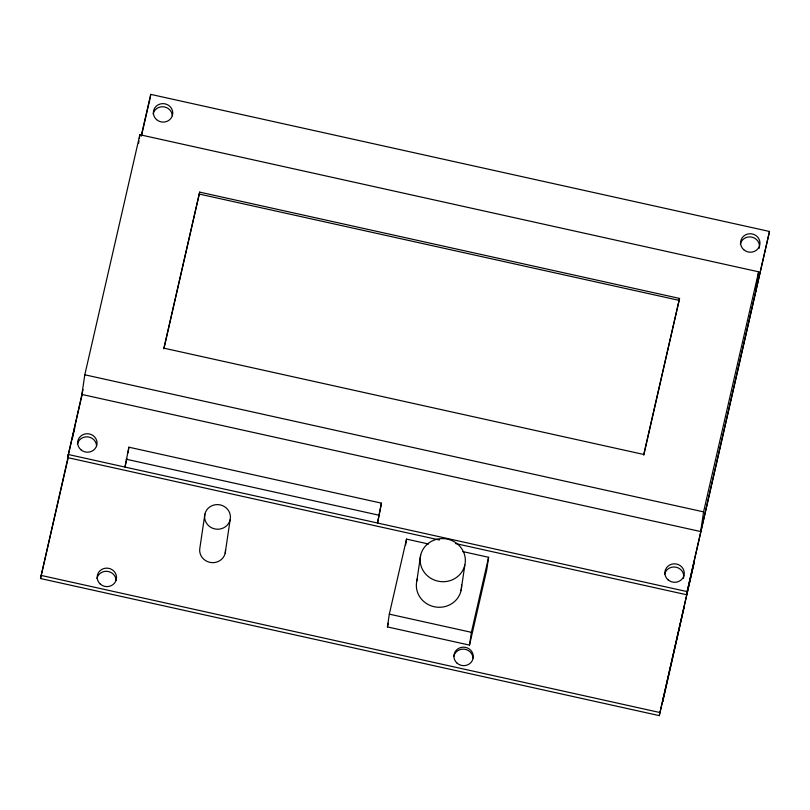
<?xml version="1.0" encoding="UTF-8"?>
<svg xmlns="http://www.w3.org/2000/svg" width="810" height="810" viewBox="0 0 810 810"><rect width="100%" height="100%" fill="white"/><g stroke="black" fill="none" stroke-linecap="round" stroke-linejoin="round"><path stroke-width="1.21" d="M659.269 715.625L694.15 562.444L659.269 715.625L40.5 578.532L68.323 456.091M439.425 539.986L67.675 457.62L83.035 389.529M84.807 374.787L81.901 394.45L700.67 531.552L703.576 511.88L758.636 271.816L139.867 134.723L84.807 374.787L703.576 511.88M138.591 143.319L138.956 140.869M139.32 138.409L139.867 134.723M150.417 96.471L150.731 94.375L769.5 231.468L686.445 594.712L455.483 543.54M381.439 503.152L377.521 523.017L381.439 503.152L128.881 447.191L124.963 467.066L126.886 458.662M128.051 452.81L128.881 447.191M163.883 348.897L199.685 192.122L679.549 298.434L643.747 455.22M204.889 514.107L199.948 547.55A12.94 12.312 8.4 0 0 211.501 562.606A12.94 12.312 8.4 0 0 225.494 549.939M225.21 553.139L230.141 519.706A12.94 12.312 8.4 0 0 213.587 505.116A12.94 12.312 8.4 0 0 208.818 525.903A12.94 12.312 8.4 0 0 230.141 519.706M462.875 551.6L488.602 557.3L486.719 570.088L469.506 645.104L387.423 626.92L389.316 614.142L406.519 539.116L428.571 544.006M405.668 544.928L406.519 539.116M416.856 580.821L420.633 555.255M461.062 590.622L464.839 565.046A22.639 21.546 8.4 0 0 435.861 539.511A22.639 21.546 8.4 0 0 427.518 575.89A22.639 21.546 8.4 0 0 464.839 565.046M469.506 645.104L471.4 632.327L488.602 557.3M663.4 697.623L662.823 701.561L684.045 607.601M686.445 594.712L769.5 231.468M755.73 291.478L758.636 271.816M141.173 136.019L150.731 94.375M67.675 457.62L82.093 394.723M141.497 135.746L150.265 97.514M72.272 438.878L74.814 427.801M40.5 578.532L68.425 456.779M199.685 192.122L163.893 348.158L643.758 454.481L679.549 298.434M387.423 626.92L388.274 623.234M199.392 194.086L679.256 300.399M126.127 459.199L378.685 515.15M68.131 454.471L686.91 591.563M389.316 614.142L471.4 632.327M40.966 575.383L659.735 712.486M96.927 578.421A9.7 9.234 8.4 0 1 116.073 580.213M461.548 585.012A22.639 21.546 8.4 0 1 435.891 607.044A22.639 21.546 8.4 0 1 417.484 578.654M453.833 656.282A9.7 9.234 8.4 0 1 472.989 658.074M740.34 244.023A9.7 9.234 8.4 0 1 751.872 237.117A9.7 9.234 8.4 0 1 759.284 248.214M77.426 444.012A9.7 9.234 8.4 0 1 96.582 445.804M664.625 574.118A9.7 9.234 8.4 0 1 676.168 567.213A9.7 9.234 8.4 0 1 683.569 578.31M153.131 113.916A9.7 9.234 8.4 0 1 172.287 115.719M100.339 584.121A9.7 9.234 8.4 0 0 116.326 579.474A9.7 9.234 8.4 0 0 103.913 568.529A9.7 9.234 8.4 0 0 100.339 584.121M457.073 663.157A9.7 9.234 8.4 0 0 473.07 658.51A9.7 9.234 8.4 0 0 460.647 647.565A9.7 9.234 8.4 0 0 457.073 663.157M668.037 579.808A9.7 9.234 8.4 0 0 684.035 575.161A9.7 9.234 8.4 0 0 671.622 564.216A9.7 9.234 8.4 0 0 668.037 579.808M80.838 449.712A9.7 9.234 8.4 0 0 96.835 445.065A9.7 9.234 8.4 0 0 84.412 434.119A9.7 9.234 8.4 0 0 80.838 449.712M743.752 249.723A9.7 9.234 8.4 0 0 759.75 245.076A9.7 9.234 8.4 0 0 747.326 234.131A9.7 9.234 8.4 0 0 743.752 249.723M156.543 119.617A9.7 9.234 8.4 0 0 172.54 114.969A9.7 9.234 8.4 0 0 160.127 104.024A9.7 9.234 8.4 0 0 156.543 119.617"/></g></svg>
